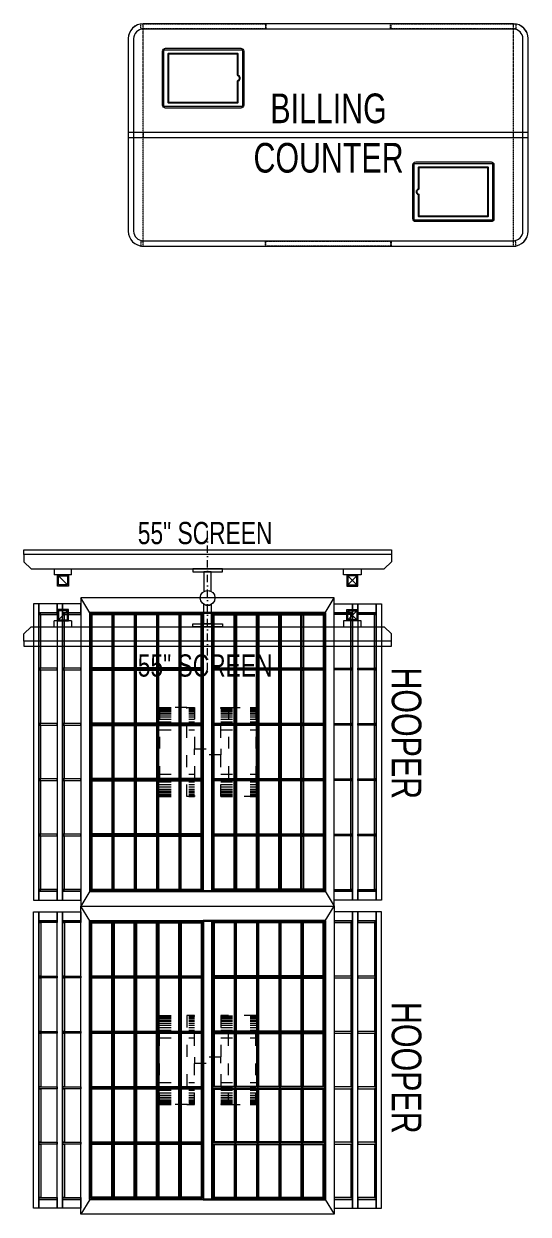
# Model space of a CAD drawing. Header units: feet. Extents: x 3055634 to 3066313, y -5766158 to -5744591.
# Drawn here: x 3060466 to 3062169, y -5756812 to -5752794 of the extents above; entities that cross this region are included whole.
import ezdxf

# ---------------------------------------------------------------- set-up
doc = ezdxf.new("R2010")
doc.units = ezdxf.units.FT
doc.header["$LTSCALE"] = 33
doc.header["$MEASUREMENT"] = 0
for name, pattern in [('ACAD_ISO03W100', [30, 12, -18]), ('DASHDOT2', [0.5, 0.25, -0.125, 0, -0.125]), ('HIDDENX2', [0.75, 0.5, -0.25])]:
    doc.linetypes.add(name, pattern=pattern)
for name, color, linetype, lineweight in [('LENS-DIM', 252, 'Continuous', 5), ('LENS-TEXT', 31, 'Continuous', 5), ('LK-EQPMT', 3, 'Continuous', 18), ('LK-FF&E FLOOR', 1, 'Continuous', 9), ('LK-IT', 3, 'Continuous', 18), ('LN-ELEVATION-1', 81, 'Continuous', 25), ('LN-ELEVATION-2', 103, 'Continuous', 20), ('LN-ELEVATION-3', 125, 'Continuous', 18), ('LN-ELEVATION-4', 145, 'Continuous', 13), ('LN-ELEVATION-5', 167, 'Continuous', 5), ('PLANO-TXT', 252, 'Continuous', 5)]:
    doc.layers.add(name, color=color, linetype=linetype, lineweight=lineweight)
doc.styles.add('LK TXT', font='GILC____.TTF', dxfattribs={"height": 100})

# ---------------------------------------------------------------- blocks, each defined once
blk = doc.blocks.new('I-PAD Frame')
at = {"color": 3, "linetype": 'Continuous'}
blk.add_lwpolyline([(357868.7, -232321.1), (358122.7, -232321.1, 0.414214), (358132.7, -232311.1), (358132.7, -232129.1, 0.414214), (358122.7, -232119.1), (357868.7, -232119.1, 0.414214), (357858.7, -232129.1), (357858.7, -232311.1, 0.414214)], format="xyb", close=True, dxfattribs=at)
at = {"color": 3, "linetype": 'Continuous', "lineweight": 25}
blk.add_lwpolyline([(358113.2, -232229.7), (358113.2, -232302.1), (357878.2, -232302.1), (357878.2, -232138.1), (358113.2, -232138.1), (358113.2, -232210.6, 0.327538), (358114.6, -232212.5, -0.733799), (358114.6, -232227.8, 0.327538)], format="xyb", close=True, dxfattribs=at)
blk = doc.blocks.new('Billing Counter-1350')
at = {"color": 5, "linetype": 'HIDDENX2', "ltscale": 0.025}
for p, q in [((-625, -375), (-625, 375)), ((625, -375), (625, 375))]:
    blk.add_line(p, q, dxfattribs=at)
at = {"color": 0, "linetype": 'Continuous'}
for p, q in [((625, 375), (-625, 375)), ((675, -325), (675, 325)), ((-625, -375), (625, -375))]:
    blk.add_line(p, q, dxfattribs=at)
at = {"color": 2, "linetype": 'Continuous'}
blk.add_line((624, -375), (625, -375), dxfattribs=at)
at = {"color": 2, "linetype": 'HIDDENX2', "ltscale": 0.025}
for points in [[(-633, 375), (-212.4, 375), (-212.4, 358), (-633, 358)], [(210.3, 375), (-210.3, 375), (-210.3, 358), (210.3, 358)], [(212.3, 375), (632.9, 375), (632.9, 358), (212.3, 358)], [(-633, -375), (-212.4, -375), (-212.4, -358), (-633, -358)], [(210.3, -375), (-210.3, -375), (-210.3, -358), (210.3, -358)], [(212.3, -375), (632.9, -375), (632.9, -358), (212.3, -358)]]:
    blk.add_lwpolyline(points, close=True, dxfattribs=at)
at = {"color": 5, "linetype": 'Continuous'}
for points in [[(-555.9, 97.3), (-288.9, 97.3), (-288.9, 286.2), (-555.9, 286.2)], [(555.9, -97.3), (288.9, -97.3), (288.9, -286.2), (555.9, -286.2)]]:
    blk.add_lwpolyline(points, close=True, dxfattribs=at)
at = {"color": 5, "linetype": 'HIDDENX2', "ltscale": 0.025}
blk.add_lwpolyline([(625, 8.5), (-625, 8.5), (-625, -8.5), (625, -8.5)], close=True, dxfattribs=at)
at = {"color": 0, "linetype": 'Continuous'}
for centre, start, end in [((-625, 325), 90, 180), ((625, 325), 0, 90), ((625, -325), 270, 0)]:
    blk.add_arc(centre, 50, start, end, dxfattribs=at)
at = {"layer": 'LN-ELEVATION-2'}
blk.add_line((-675, 325), (-675, -325), dxfattribs=at)
for points in [[(625, 375), (-625, 375, 0.414214), (-675, 325), (-675, -325, 0.414214), (-625, -375), (625, -375, 0.414214), (675, -325), (675, 325, 0.414214)], [(625, 357), (-625, 357, 0.414214), (-657, 325), (-657, -325, 0.414214), (-625, -357), (625, -357, 0.414214), (657, -325), (657, 325, 0.414214)]]:
    blk.add_lwpolyline(points, format="xyb", close=True, dxfattribs=at)
blk.add_lwpolyline([(-675, -8.5), (675, -8.5), (675, 8.5), (-675, 8.5)], close=True, dxfattribs=at)
blk.add_arc((-625, -325), 50, 180, 270, dxfattribs=at)
at = {"color": 2, "linetype": 'Continuous', "xscale": -1, "rotation": 180}
blk.add_blockref('I-PAD Frame', (-358418.2, -232028.4), dxfattribs=at)
at = {"color": 2, "linetype": 'Continuous', "xscale": -1}
blk.add_blockref('I-PAD Frame', (358418.2, 232028.4), dxfattribs=at)
at = {"layer": 'LENS-TEXT', "color": 0, "linetype": 'Continuous', "ltscale": 3, "insert": (1, 5.6), "char_height": 100, "attachment_point": 5, "style": 'LK TXT'}
blk.add_mtext_dynamic_manual_height_columns('BILLING COUNTER', width=353.056, gutter_width=0.5, heights=[0], dxfattribs=at)
blk = doc.blocks.new('ffgd')
at = {"layer": 'LN-ELEVATION-4', "linetype": 'ACAD_ISO03W100', "ltscale": 0.1}
blk.add_lwpolyline([(0, 47.3), (0, -41.5), (-20, -41.5), (-20, 47.3)], close=True, dxfattribs=at)
at = {"layer": 'LN-ELEVATION-5', "linetype": 'ACAD_ISO03W100', "ltscale": 0.1}
for p, q in [((-159.9, 165.7), (-159.9, 47.3)), ((-159.7, 165.7), (-159.7, 47.3)), ((-159.4, 165.7), (-159.4, 47.3)), ((-159, 165.7), (-159, 47.3)), ((-158.5, 165.7), (-158.5, 47.3)), ((-157.9, 165.7), (-157.9, 47.3)), ((-157.1, 165.7), (-157.1, 47.3)), ((-156.1, 165.7), (-156.1, 47.3)), ((-154.1, 165.7), (-154.1, 47.3)), ((-151.1, 165.7), (-151.1, 47.3)), ((-146.1, 165.7), (-146.1, 47.3)), ((-141.1, 165.7), (-141.1, 47.3)), ((-135.1, 165.7), (-135.1, 47.3)), ((-128.1, 165.7), (-128.1, 47.3)), ((-120.1, 165.7), (-120.1, 47.3)), ((-111.1, 165.7), (-111.1, 47.3)), ((-102.1, 165.7), (-102.1, 47.3)), ((-85, 165.7), (-85, 47.3)), ((65, 165.7), (65, 47.3)), ((82.1, 165.7), (82.1, 47.3)), ((91.1, 165.7), (91.1, 47.3)), ((100.1, 165.7), (100.1, 47.3)), ((108.1, 165.7), (108.1, 47.3)), ((115.1, 165.7), (115.1, 47.3)), ((121.1, 165.7), (121.1, 47.3)), ((126.1, 165.7), (126.1, 47.3)), ((131.1, 165.7), (131.1, 47.3)), ((134.1, 165.7), (134.1, 47.3)), ((136.1, 165.7), (136.1, 47.3)), ((137.1, 165.7), (137.1, 47.3)), ((137.9, 165.7), (137.9, 47.3)), ((138.5, 165.7), (138.5, 47.3)), ((139, 165.7), (139, 47.3)), ((139.4, 165.7), (139.4, 47.3)), ((139.7, 165.7), (139.7, 47.3)), ((139.9, 165.7), (139.9, 47.3)), ((-159.9, -41.5), (-159.9, -159.9)), ((-159.7, -41.5), (-159.7, -159.9)), ((-159.4, -41.5), (-159.4, -159.9)), ((-159, -41.5), (-159, -159.9)), ((-158.5, -41.5), (-158.5, -159.9)), ((-157.9, -41.5), (-157.9, -159.9)), ((-157.1, -41.5), (-157.1, -159.9)), ((-156.1, -41.5), (-156.1, -159.9)), ((-154.1, -41.5), (-154.1, -159.9)), ((-151.1, -41.5), (-151.1, -159.9)), ((-146.1, -41.5), (-146.1, -159.9)), ((-141.1, -41.5), (-141.1, -159.9)), ((-135.1, -41.5), (-135.1, -159.9)), ((-128.1, -41.5), (-128.1, -159.9)), ((-120.1, -41.5), (-120.1, -159.9)), ((-111.1, -41.5), (-111.1, -159.9)), ((-102.1, -41.5), (-102.1, -159.9)), ((-85, -41.5), (-85, -159.9)), ((65, -41.5), (65, -159.9)), ((82.1, -41.5), (82.1, -159.9)), ((91.1, -41.5), (91.1, -159.9)), ((100.1, -41.5), (100.1, -159.9)), ((108.1, -41.5), (108.1, -159.9)), ((115.1, -41.5), (115.1, -159.9)), ((121.1, -41.5), (121.1, -159.9)), ((126.1, -41.5), (126.1, -159.9)), ((131.1, -41.5), (131.1, -159.9)), ((134.1, -41.5), (134.1, -159.9)), ((136.1, -41.5), (136.1, -159.9)), ((137.1, -41.5), (137.1, -159.9)), ((137.9, -41.5), (137.9, -159.9)), ((138.5, -41.5), (138.5, -159.9)), ((139, -41.5), (139, -159.9)), ((139.4, -41.5), (139.4, -159.9)), ((139.7, -41.5), (139.7, -159.9)), ((139.9, -41.5), (139.9, -159.9))]:
    blk.add_line(p, q, dxfattribs=at)
for points in [[(140, 73), (140, 165.7), (-160, 165.7), (-160, 73)], [(140, -67.1), (140, -159.9), (-160, -159.9), (-160, -67.1)]]:
    blk.add_lwpolyline(points, dxfattribs=at)
for points in [[(140, 73), (140, 47.3), (-160, 47.3), (-160, 73)], [(140, -41.5), (140, -67.1), (-160, -67.1), (-160, -41.5)]]:
    blk.add_lwpolyline(points, close=True, dxfattribs=at)
blk = doc.blocks.new('EURO 1040 x 1175')
at = {"layer": 'LN-ELEVATION-1'}
for points in [[(-470, -327.4), (470, -327.4), (470, 467.6), (-470, 467.6)], [(-470, 85.1), (470, 85.1), (470, 467.6), (-470, 467.6)], [(-283.2, 85.1), (-277.2, 85.1), (-277.2, 467.6), (-283.2, 467.6)], [(-96.4, 85.1), (-90.4, 85.1), (-90.4, 467.6), (-96.4, 467.6)], [(90.4, 85.1), (96.4, 85.1), (96.4, 467.6), (90.4, 467.6)], [(277.2, 85.1), (283.2, 85.1), (283.2, 467.6), (277.2, 467.6)], [(-470, 386.6), (-283.2, 386.6), (-283.2, 392.6), (-470, 392.6)], [(-277.2, 386.6), (-96.4, 386.6), (-96.4, 392.6), (-277.2, 392.6)], [(-90.4, 386.6), (90.4, 386.6), (90.4, 392.6), (-90.4, 392.6)], [(96.4, 386.6), (277.2, 386.6), (277.2, 392.6), (96.4, 392.6)], [(283.2, 386.6), (470, 386.6), (470, 392.6), (283.2, 392.6)], [(-470, 311.2), (-283.2, 311.2), (-283.2, 317.2), (-470, 317.2)], [(-277.2, 311.2), (-96.4, 311.2), (-96.4, 317.2), (-277.2, 317.2)], [(-90.4, 311.2), (90.4, 311.2), (90.4, 317.2), (-90.4, 317.2)], [(96.4, 311.2), (277.2, 311.2), (277.2, 317.2), (96.4, 317.2)], [(283.2, 311.2), (470, 311.2), (470, 317.2), (283.2, 317.2)], [(-470, 235.8), (-283.2, 235.8), (-283.2, 241.8), (-470, 241.8)], [(-277.2, 235.8), (-96.4, 235.8), (-96.4, 241.8), (-277.2, 241.8)], [(-90.4, 235.8), (90.4, 235.8), (90.4, 241.8), (-90.4, 241.8)], [(96.4, 235.8), (277.2, 235.8), (277.2, 241.8), (96.4, 241.8)], [(283.2, 235.8), (470, 235.8), (470, 241.8), (283.2, 241.8)], [(-470, 160.4), (-283.2, 160.4), (-283.2, 166.4), (-470, 166.4)], [(-277.2, 160.4), (-96.4, 160.4), (-96.4, 166.4), (-277.2, 166.4)], [(-90.4, 160.4), (90.4, 160.4), (90.4, 166.4), (-90.4, 166.4)], [(96.4, 160.4), (277.2, 160.4), (277.2, 166.4), (96.4, 166.4)], [(283.2, 160.4), (470, 160.4), (470, 166.4), (283.2, 166.4)], [(-470, 85.1), (470, 85.1), (470, 55.1), (-470, 55.1)], [(-470, 55.1), (470, 55.1), (470, -327.4), (-470, -327.4)], [(-283.2, 55.1), (-277.2, 55.1), (-277.2, -327.4), (-283.2, -327.4)], [(-96.4, 55.1), (-90.4, 55.1), (-90.4, -327.4), (-96.4, -327.4)], [(90.4, 55.1), (96.4, 55.1), (96.4, -327.4), (90.4, -327.4)], [(277.2, 55.1), (283.2, 55.1), (283.2, -327.4), (277.2, -327.4)], [(-470, -20.3), (-283.2, -20.3), (-283.2, -26.3), (-470, -26.3)], [(-277.2, -20.3), (-96.4, -20.3), (-96.4, -26.3), (-277.2, -26.3)], [(-90.4, -20.3), (90.4, -20.3), (90.4, -26.3), (-90.4, -26.3)], [(96.4, -20.3), (277.2, -20.3), (277.2, -26.3), (96.4, -26.3)], [(283.2, -20.3), (470, -20.3), (470, -26.3), (283.2, -26.3)], [(-470, -95.7), (-283.2, -95.7), (-283.2, -101.7), (-470, -101.7)], [(-277.2, -95.7), (-96.4, -95.7), (-96.4, -101.7), (-277.2, -101.7)], [(-90.4, -95.7), (90.4, -95.7), (90.4, -101.7), (-90.4, -101.7)], [(96.4, -95.7), (277.2, -95.7), (277.2, -101.7), (96.4, -101.7)], [(283.2, -95.7), (470, -95.7), (470, -101.7), (283.2, -101.7)], [(-470, -171.1), (-283.2, -171.1), (-283.2, -177.1), (-470, -177.1)], [(-277.2, -171.1), (-96.4, -171.1), (-96.4, -177.1), (-277.2, -177.1)], [(-90.4, -171.1), (90.4, -171.1), (90.4, -177.1), (-90.4, -177.1)], [(96.4, -171.1), (277.2, -171.1), (277.2, -177.1), (96.4, -177.1)], [(283.2, -171.1), (470, -171.1), (470, -177.1), (283.2, -177.1)], [(-470, -246.4), (-283.2, -246.4), (-283.2, -252.4), (-470, -252.4)], [(-277.2, -246.4), (-96.4, -246.4), (-96.4, -252.4), (-277.2, -252.4)], [(-90.4, -246.4), (90.4, -246.4), (90.4, -252.4), (-90.4, -252.4)], [(96.4, -246.4), (277.2, -246.4), (277.2, -252.4), (96.4, -252.4)], [(283.2, -246.4), (470, -246.4), (470, -252.4), (283.2, -252.4)]]:
    blk.add_lwpolyline(points, close=True, dxfattribs=at)
for points in [[(-283.2, 461.6), (-464, 461.6), (-464, 317.2)], [(-96.4, 461.6), (-277.2, 461.6)], [(90.4, 461.6), (-90.4, 461.6)], [(277.2, 461.6), (96.4, 461.6)], [(464, 317.2), (464, 461.6), (283.2, 461.6)], [(-464, 311.2), (-464, 241.8)], [(464, 241.8), (464, 311.2)], [(-464, 235.8), (-464, 166.4)], [(464, 166.4), (464, 235.8)], [(-464, 160.4), (-464, 91.1), (-283.2, 91.1)], [(283.2, 91.1), (464, 91.1), (464, 160.4)], [(-277.2, 91.1), (-96.4, 91.1)], [(-90.4, 91.1), (90.4, 91.1)], [(96.4, 91.1), (277.2, 91.1)], [(-464, -20.3), (-464, 49.1), (-283.2, 49.1)], [(-277.2, 49.1), (-96.4, 49.1)], [(-90.4, 49.1), (90.4, 49.1)], [(96.4, 49.1), (277.2, 49.1)], [(283.2, 49.1), (464, 49.1), (464, -20.3)], [(-464, -95.7), (-464, -26.3)], [(464, -26.3), (464, -95.7)], [(-464, -171.1), (-464, -101.7)], [(464, -101.7), (464, -171.1)], [(-283.2, -321.4), (-464, -321.4), (-464, -177.1)], [(464, -177.1), (464, -321.4), (283.2, -321.4)], [(-96.4, -321.4), (-277.2, -321.4)], [(90.4, -321.4), (-90.4, -321.4)], [(277.2, -321.4), (96.4, -321.4)]]:
    blk.add_lwpolyline(points, dxfattribs=at)
at = {"layer": 'LN-ELEVATION-2'}
blk.add_lwpolyline([(-520, -357.4), (520, -357.4), (520, 497.6), (-520, 497.6)], close=True, dxfattribs=at)
for points in [[(-470, 467.6), (-520, 497.6)], [(470, 467.6), (520, 497.6)], [(-470, -327.4), (-520, -357.4)], [(470, -327.4), (520, -357.4)]]:
    blk.add_lwpolyline(points, dxfattribs=at)
at = {"layer": 'LN-ELEVATION-3'}
for points in [[(-500, 559.6), (500, 559.6), (500, 577.6), (-500, 577.6)], [(-500, 497.6), (-470, 497.6), (-470, 559.6), (-500, 559.6)], [(470, 497.6), (500, 497.6), (500, 559.6), (470, 559.6)], [(-500, -357.4), (-470, -357.4), (-470, -419.4), (-500, -419.4)], [(470, -357.4), (500, -357.4), (500, -419.4), (470, -419.4)], [(-500, -419.4), (500, -419.4), (500, -437.4), (-500, -437.4)]]:
    blk.add_lwpolyline(points, close=True, dxfattribs=at)
at = {"layer": 'LN-ELEVATION-4'}
for points in [[(-500, 639.6), (500, 639.6), (500, 657.6), (-500, 657.6)], [(-500, 577.6), (-470, 577.6), (-470, 639.6), (-500, 639.6)], [(470, 577.6), (500, 577.6), (500, 639.6), (470, 639.6)], [(-470, 497.6), (-464, 497.6), (-464, 559.6), (-470, 559.6)], [(-464, 553.6), (-283.2, 553.6), (-283.2, 559.6), (-464, 559.6)], [(-283.2, 497.6), (-277.2, 497.6), (-277.2, 559.6), (-283.2, 559.6)], [(-277.2, 553.6), (-96.4, 553.6), (-96.4, 559.6), (-277.2, 559.6)], [(-96.4, 497.6), (-90.4, 497.6), (-90.4, 559.6), (-96.4, 559.6)], [(-90.4, 553.6), (90.4, 553.6), (90.4, 559.6), (-90.4, 559.6)], [(90.4, 497.6), (96.4, 497.6), (96.4, 559.6), (90.4, 559.6)], [(96.4, 553.6), (277.2, 553.6), (277.2, 559.6), (96.4, 559.6)], [(277.2, 497.6), (283.2, 497.6), (283.2, 559.6), (277.2, 559.6)], [(283.2, 553.6), (464, 553.6), (464, 559.6), (283.2, 559.6)], [(464, 497.6), (470, 497.6), (470, 559.6), (464, 559.6)], [(-470, -357.4), (-464, -357.4), (-464, -419.4), (-470, -419.4)], [(-283.2, -357.4), (-277.2, -357.4), (-277.2, -419.4), (-283.2, -419.4)], [(-96.4, -357.4), (-90.4, -357.4), (-90.4, -419.4), (-96.4, -419.4)], [(90.4, -357.4), (96.4, -357.4), (96.4, -419.4), (90.4, -419.4)], [(277.2, -357.4), (283.2, -357.4), (283.2, -419.4), (277.2, -419.4)], [(464, -357.4), (470, -357.4), (470, -419.4), (464, -419.4)], [(-500, -437.4), (-470, -437.4), (-470, -499.4), (-500, -499.4)], [(-464, -413.4), (-283.2, -413.4), (-283.2, -419.4), (-464, -419.4)], [(-277.2, -413.4), (-96.4, -413.4), (-96.4, -419.4), (-277.2, -419.4)], [(-90.4, -413.4), (90.4, -413.4), (90.4, -419.4), (-90.4, -419.4)], [(96.4, -413.4), (277.2, -413.4), (277.2, -419.4), (96.4, -419.4)], [(283.2, -413.4), (464, -413.4), (464, -419.4), (283.2, -419.4)], [(470, -437.4), (500, -437.4), (500, -499.4), (470, -499.4)], [(-500, -499.4), (500, -499.4), (500, -517.4), (-500, -517.4)]]:
    blk.add_lwpolyline(points, close=True, dxfattribs=at)
at = {"layer": 'LN-ELEVATION-5'}
for points in [[(-470, 577.6), (-464, 577.6), (-464, 639.6), (-470, 639.6)], [(-464, 633.6), (-283.2, 633.6), (-283.2, 639.6), (-464, 639.6)], [(-283.2, 577.6), (-277.2, 577.6), (-277.2, 639.6), (-283.2, 639.6)], [(-277.2, 633.6), (-96.4, 633.6), (-96.4, 639.6), (-277.2, 639.6)], [(-96.4, 577.6), (-90.4, 577.6), (-90.4, 639.6), (-96.4, 639.6)], [(-90.4, 633.6), (90.4, 633.6), (90.4, 639.6), (-90.4, 639.6)], [(90.4, 577.6), (96.4, 577.6), (96.4, 639.6), (90.4, 639.6)], [(96.4, 633.6), (277.2, 633.6), (277.2, 639.6), (96.4, 639.6)], [(277.2, 577.6), (283.2, 577.6), (283.2, 639.6), (277.2, 639.6)], [(283.2, 633.6), (464, 633.6), (464, 639.6), (283.2, 639.6)], [(464, 577.6), (470, 577.6), (470, 639.6), (464, 639.6)], [(-470, -437.4), (-464, -437.4), (-464, -499.4), (-470, -499.4)], [(-283.2, -437.4), (-277.2, -437.4), (-277.2, -499.4), (-283.2, -499.4)], [(-96.4, -437.4), (-90.4, -437.4), (-90.4, -499.4), (-96.4, -499.4)], [(90.4, -437.4), (96.4, -437.4), (96.4, -499.4), (90.4, -499.4)], [(277.2, -437.4), (283.2, -437.4), (283.2, -499.4), (277.2, -499.4)], [(464, -437.4), (470, -437.4), (470, -499.4), (464, -499.4)], [(-464, -493.4), (-283.2, -493.4), (-283.2, -499.4), (-464, -499.4)], [(-277.2, -493.4), (-96.4, -493.4), (-96.4, -499.4), (-277.2, -499.4)], [(-90.4, -493.4), (90.4, -493.4), (90.4, -499.4), (-90.4, -499.4)], [(96.4, -493.4), (277.2, -493.4), (277.2, -499.4), (96.4, -499.4)], [(283.2, -493.4), (464, -493.4), (464, -499.4), (283.2, -499.4)]]:
    blk.add_lwpolyline(points, close=True, dxfattribs=at)
at = {"layer": 'LENS-DIM'}
blk.add_blockref('ffgd', (10, 67.1), dxfattribs=at)
blk = doc.blocks.new('55INCH')
at = {"layer": 'LK-EQPMT', "ltscale": 12}
for p, q in [((2111558.8, 1135690.5), (2111583.2, 1135690.5)), ((2111583.2, 1135690.5), (2111607.7, 1135666)), ((2111607.7, 1134473.9), (2111607.7, 1135666)), ((2111607.7, 1135587.9), (2111627.2, 1135587.9)), ((2111627.2, 1135587.9), (2111627.2, 1135529.3)), ((2111627.2, 1135529.3), (2111607.7, 1135529.3)), ((2111627.2, 1134610.6), (2111607.7, 1134610.6)), ((2111627.2, 1134610.6), (2111627.2, 1134552)), ((2111607.7, 1134552), (2111627.2, 1134552)), ((2111558.8, 1134449.5), (2111583.2, 1134449.5)), ((2111583.2, 1134449.5), (2111607.7, 1134473.9))]:
    blk.add_line(p, q, dxfattribs=at)
at = {"layer": 'LK-EQPMT'}
for p, q in [((2111661.6, 1135543.3), (2111631, 1135573.9)), ((2111661.6, 1135573.9), (2111631, 1135543.3)), ((2111661.6, 1134597.1), (2111631, 1134566.5))]:
    blk.add_line(p, q, dxfattribs=at)
at = {"layer": 'LK-EQPMT', "ltscale": 12}
blk.add_lwpolyline([(2111542.6, 1135690.5), (2111558.8, 1135690.5), (2111558.8, 1134449.5), (2111542.6, 1134449.5)], close=True, dxfattribs=at)
at = {"layer": 'LK-EQPMT'}
for points in [[(2111627.2, 1135577.7), (2111627.2, 1135539.5), (2111665.4, 1135539.5), (2111665.4, 1135577.7)], [(2111631, 1135573.9), (2111631, 1135543.3), (2111661.6, 1135543.3), (2111661.6, 1135573.9)], [(2111627.2, 1134562.7), (2111627.2, 1134600.9), (2111665.4, 1134600.9), (2111665.4, 1134562.7)], [(2111631, 1134566.5), (2111631, 1134597.1), (2111661.6, 1134597.1), (2111661.6, 1134566.5)]]:
    blk.add_lwpolyline(points, close=True, dxfattribs=at)

msp = doc.modelspace()

# ---------------------------------------------------------------- linework, layer by layer
at = {"layer": 'LK-IT', "color": 1, "linetype": 'DASHDOT2', "ltscale": 3}
msp.add_line((3061086.9, -5754976.1), (3061086.9, -5754487.1), dxfattribs=at)
at = {"layer": 'LK-IT'}
for points in [[(3061136.9, -5754634.2), (3061036.9, -5754634.2), (3061036.9, -5754644.2), (3061136.9, -5754644.2)], [(3061136.9, -5754829), (3061036.9, -5754829), (3061036.9, -5754819), (3061136.9, -5754819)]]:
    msp.add_lwpolyline(points, close=True, dxfattribs=at)
for points in [[(3061099.4, -5754709.9), (3061099.4, -5754644.2), (3061074.4, -5754644.2), (3061074.4, -5754709.9, -0.267949), (3061099.4, -5754709.9, 1)], [(3061099.4, -5754753.2), (3061099.4, -5754819), (3061074.4, -5754819), (3061074.4, -5754753.2, 0.267949), (3061099.4, -5754753.2, -1)]]:
    msp.add_lwpolyline(points, format="xyb", dxfattribs=at)
at = {"layer": 'LK-IT', "color": 1}
msp.add_circle((3061086.9, -5754731.6), 25, dxfattribs=at)

# ---------------------------------------------------------------- block references
at = {"layer": 'LK-FF&E FLOOR'}
msp.add_blockref('Billing Counter-1350', (3061494.3, -5753169.3), dxfattribs=at)
at = {"layer": 'LK-FF&E FLOOR', "rotation": 90.00000000000003}
msp.add_blockref('EURO 1040 x 1175', (3061157, -5755251.6), dxfattribs=at)
at = {"layer": 'LK-FF&E FLOOR', "xscale": -1, "rotation": 90}
msp.add_blockref('EURO 1040 x 1175', (3061157, -5756291.6), dxfattribs=at)
at = {"layer": 'LK-IT', "rotation": 270}
msp.add_blockref('55INCH', (1926017, -3643026.5), dxfattribs=at)
at = {"layer": 'LK-IT', "xscale": -1, "rotation": 270}
msp.add_blockref('55INCH', (1926017, -7866436.7), dxfattribs=at)

# ---------------------------------------------------------------- texts
at = {"layer": 'LENS-TEXT', "color": 0, "linetype": 'Continuous', "ltscale": 3, "char_height": 75, "width": 783.964, "attachment_point": 5, "style": 'LK TXT'}
for insert in [(3061078.5, -5754513.4), (3061078.5, -5754960.4)]:
    msp.add_mtext('\\pt225;55" SCREEN', dxfattribs=dict(at, insert=insert))
at = {"layer": 'PLANO-TXT', "linetype": 'Continuous', "ltscale": 3, "char_height": 100, "width": 244.677, "attachment_point": 5, "rotation": 270, "style": 'LK TXT'}
for insert in [(3061758, -5755188.5), (3061758, -5756317.6)]:
    msp.add_mtext('HOOPER', dxfattribs=dict(at, insert=insert))

doc.saveas('drawing.dxf')
